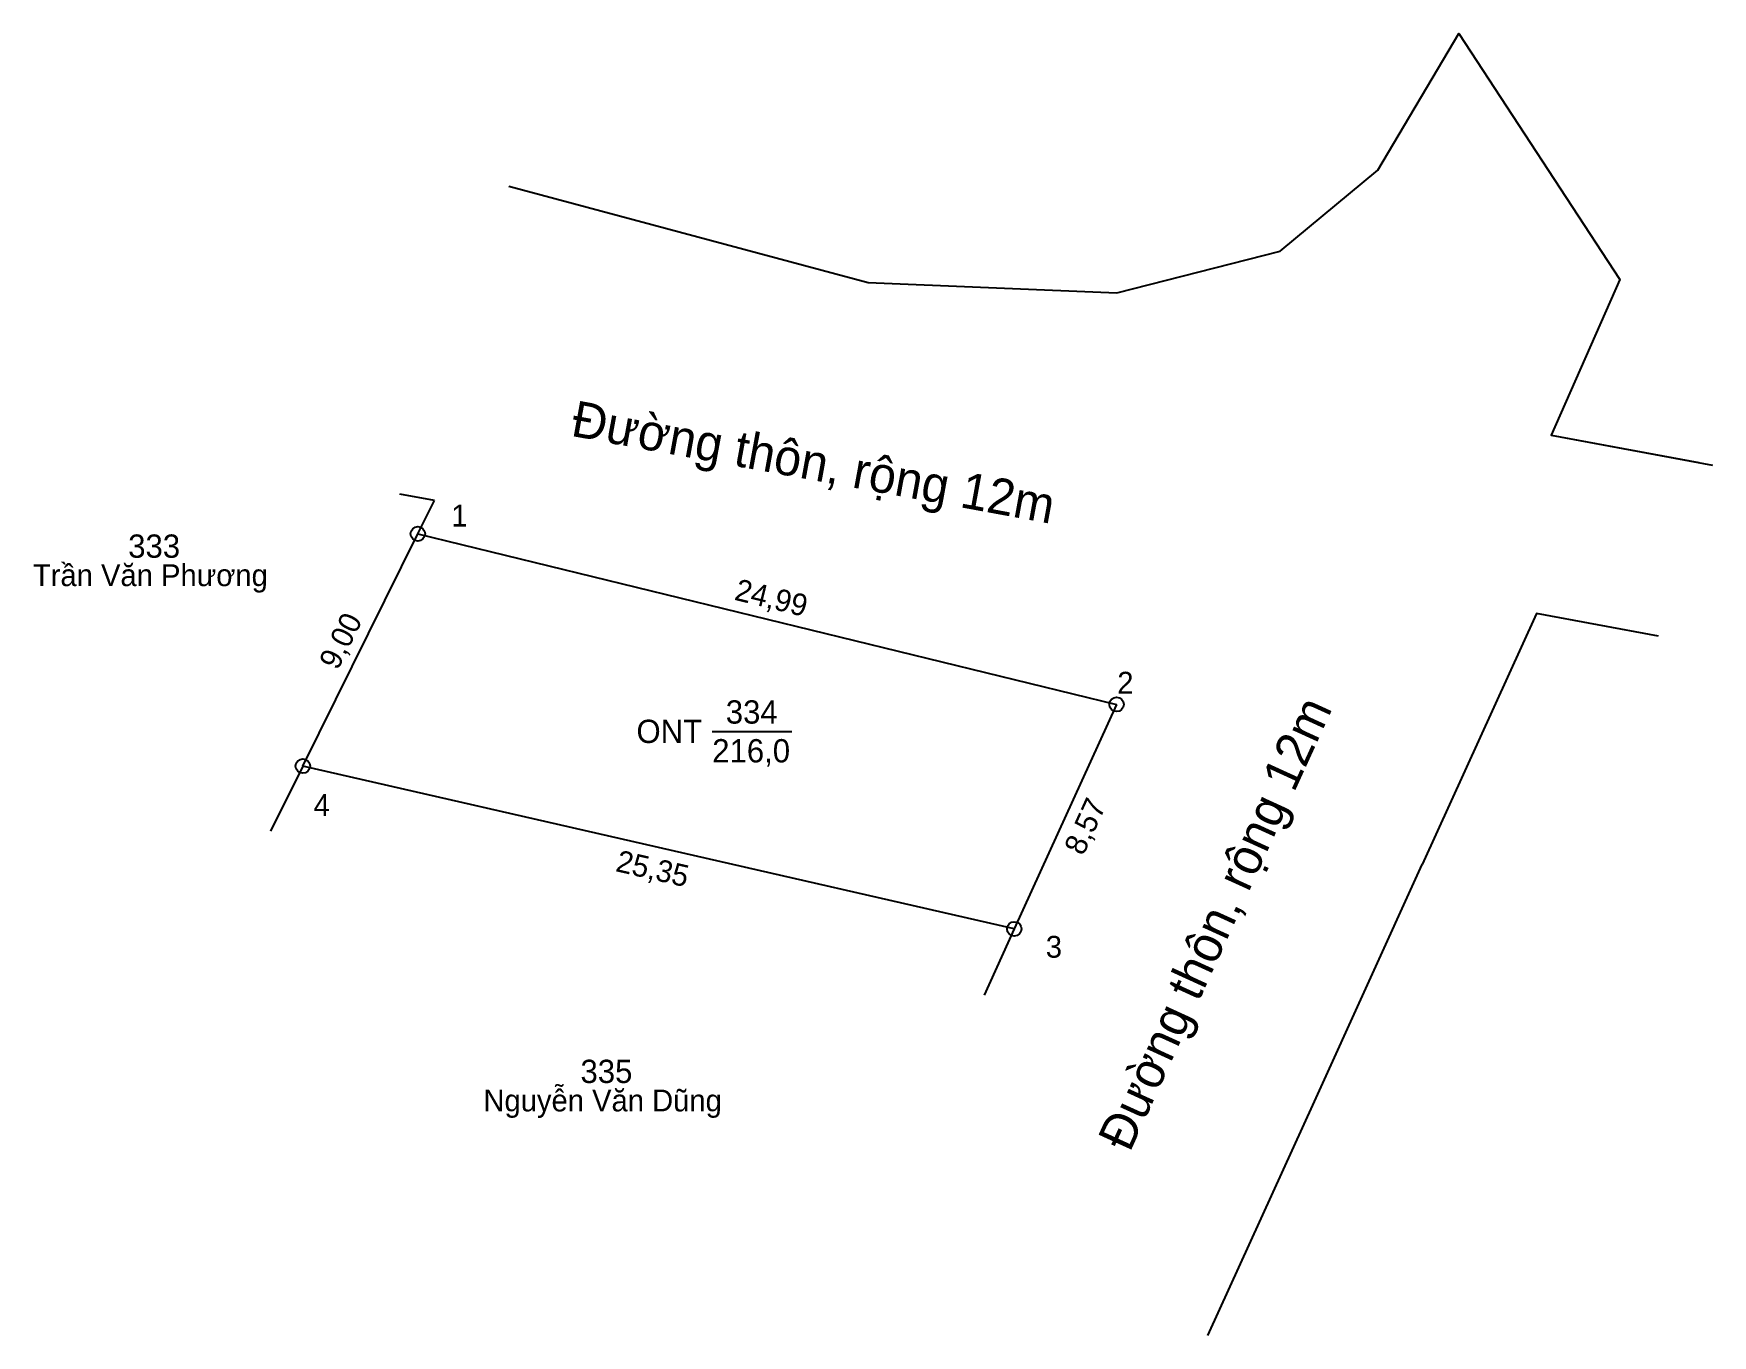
# Model space of a CAD drawing. Extents: x 540648.2 to 540706.5, y 1835311.2 to 1835356.4.
import ezdxf

# ---------------------------------------------------------------- set-up
doc = ezdxf.new("R2010")
doc.units = 0
for name, color, linetype in [('CanhThua', 7, 'Continuous'), ('ChieuDaiCanhThua', 7, 'Continuous'), ('Level 1', 7, 'Continuous'), ('Level 10', 7, 'Continuous'), ('Level 23', 7, 'Continuous'), ('MocDinhThua', 7, 'Continuous'), ('NhanDiaChinhThua', 7, 'Continuous'), ('NhanTuCan', 7, 'Continuous'), ('RauThua', 7, 'Continuous'), ('SoHieuDinhThua', 7, 'Continuous'), ('TenChuLanCan', 7, 'Continuous')]:
    doc.layers.add(name, color=color, linetype=linetype)

msp = doc.modelspace()

# ---------------------------------------------------------------- linework, layer by layer
at = {"layer": 'CanhThua'}
for p, q in [((540657.508, 1835330.975), (540661.504, 1835339.039)), ((540661.504, 1835339.039), (540685.777, 1835333.116)), ((540685.777, 1835333.116), (540682.224, 1835325.321)), ((540682.224, 1835325.321), (540657.508, 1835330.975))]:
    msp.add_line(p, q, dxfattribs=at)
at = {"layer": 'Level 10'}
for p, q in [((540692.652, 1835319.326), (540696.398, 1835327.552)), ((540688.954, 1835311.204), (540692.652, 1835319.326))]:
    msp.add_line(p, q, dxfattribs=at)
at = {"layer": 'Level 23'}
for points in [[(540664.67, 1835351.11), (540677.15, 1835347.77), (540685.79, 1835347.41), (540691.46, 1835348.85), (540694.85, 1835351.67), (540697.67, 1835356.41), (540703.262, 1835347.872), (540700.88, 1835342.47), (540706.005, 1835341.516)], [(540664.67, 1835351.11), (540677.15, 1835347.77), (540685.79, 1835347.41), (540691.46, 1835348.85), (540694.85, 1835351.67), (540697.67, 1835356.41), (540703.262, 1835347.872), (540700.88, 1835342.47), (540706.478, 1835341.428)], [(540704.61, 1835335.49), (540700.368, 1835336.27), (540696.398, 1835327.552)]]:
    msp.add_lwpolyline(points, dxfattribs=at)
at = {"layer": 'MocDinhThua'}
for centre in [(540661.504, 1835339.039), (540685.777, 1835333.116), (540657.508, 1835330.975), (540682.224, 1835325.321)]:
    msp.add_circle(centre, 0.25, dxfattribs=at)
at = {"layer": 'NhanDiaChinhThua'}
msp.add_line((540671.73, 1835332.18), (540674.502, 1835332.18), dxfattribs=at)
at = {"layer": 'RauThua'}
for p, q in [((540662.081, 1835340.202), (540660.873, 1835340.421)), ((540661.504, 1835339.039), (540662.081, 1835340.202)), ((540657.508, 1835330.975), (540656.386, 1835328.711)), ((540682.224, 1835325.321), (540681.176, 1835323.022))]:
    msp.add_line(p, q, dxfattribs=at)

# ---------------------------------------------------------------- texts
at = {"layer": 'ChieuDaiCanhThua'}
for s, rotation, p in [('24,99', 346.2869, (540672.467, 1835336.754)), ('9,00', 63.63994, (540658.72, 1835334.275)), ('8,57', 65.49626, (540684.618, 1835327.832)), ('25,35', 347.1148, (540668.342, 1835327.33))]:
    msp.add_text(s, height=0.7579, rotation=rotation, dxfattribs=at).set_placement(p)
at = {"layer": 'Level 1'}
for rotation, p in [(349.61693, (540666.785, 1835342.447)), (65.46134, (540686.234, 1835317.531))]:
    msp.add_text('Đường thôn, rộng 12m', height=1.25, rotation=rotation, dxfattribs=at).set_placement(p)
at = {"layer": 'NhanDiaChinhThua'}
for s, p in [('334', (540672.202, 1835332.449)), ('ONT', (540669.099, 1835331.776)), ('216,0', (540671.731, 1835331.102))]:
    msp.add_text(s, height=0.8084, dxfattribs=at).set_placement(p)
at = {"layer": 'NhanTuCan'}
for s, p in [('333', (540651.442, 1835338.208)), ('335', (540667.154, 1835319.968))]:
    msp.add_text(s, height=0.8084, dxfattribs=at).set_placement(p)
at = {"layer": 'SoHieuDinhThua'}
for s, p in [('1', (540662.667, 1835339.293)), ('2', (540685.802, 1835333.49)), ('4', (540657.882, 1835329.241)), ('3', (540683.319, 1835324.32))]:
    msp.add_text(s, height=0.758, dxfattribs=at).set_placement(p)
at = {"layer": 'TenChuLanCan'}
for s, p in [('Trần Văn Phương', (540648.132, 1835337.223)), ('Nguyễn Văn Dũng', (540663.782, 1835318.983))]:
    msp.add_text(s, height=0.75788, dxfattribs=at).set_placement(p)

doc.saveas('drawing.dxf')
